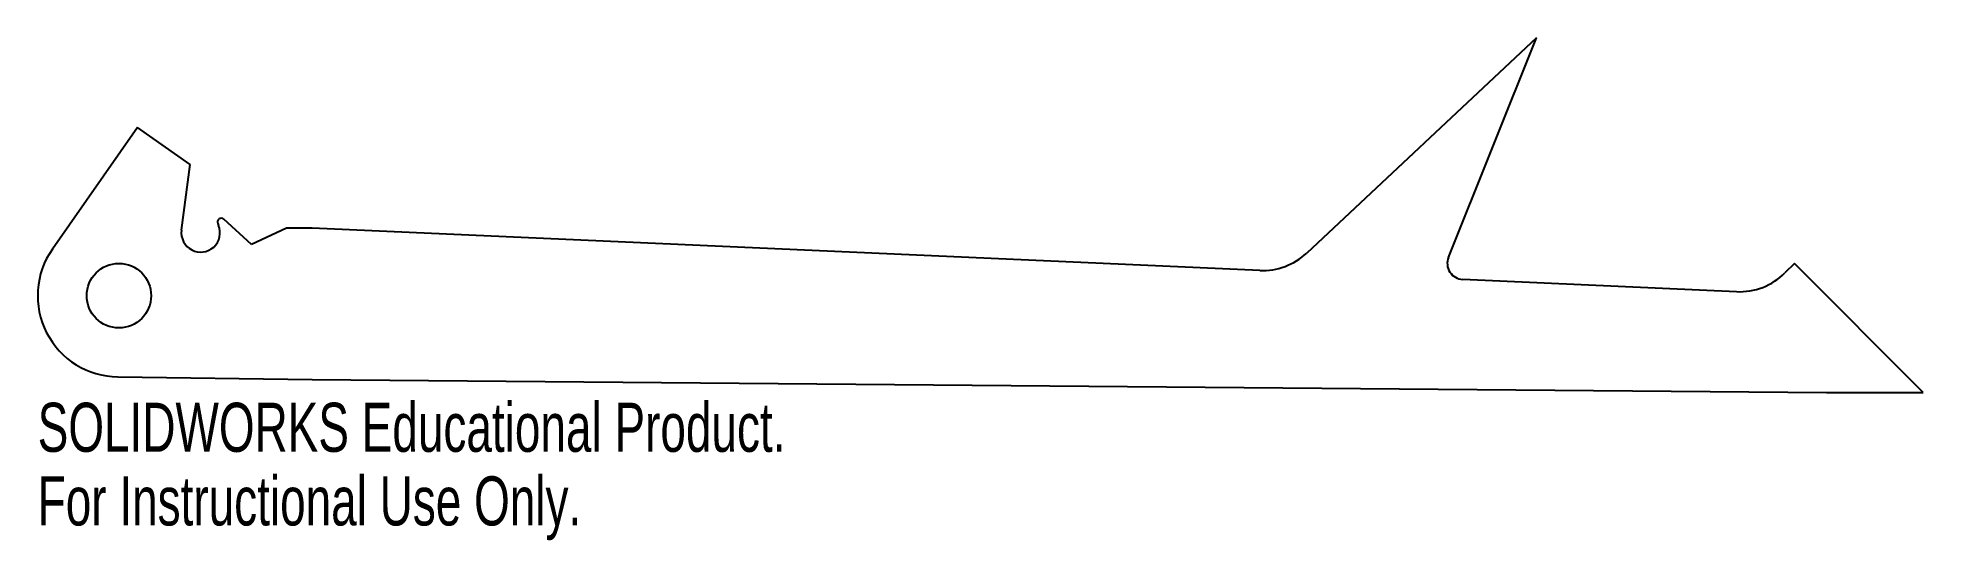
# Model space of a CAD drawing. Header units: inches. Extents: x 6.63 to 13.95, y -0.57 to 1.38.
import ezdxf

# ---------------------------------------------------------------- set-up
doc = ezdxf.new("R2010")
doc.units = ezdxf.units.IN
doc.header["$MEASUREMENT"] = 0
doc.styles.add('SLDTEXTSTYLE0', font='TXT', dxfattribs={"width": 0.7})

msp = doc.modelspace()

# ---------------------------------------------------------------- linework, layer by layer
at = {"color": 7, "linetype": 'Continuous', "lineweight": 25}
for p, q in [((12.4477, 1.375), (11.5558, 0.5401)), ((12.1056, 0.5236), (12.4477, 1.375)), ((7.0195, 1.0267), (6.6897, 0.5557)), ((7.2243, 0.8833), (7.0195, 1.0267)), ((7.1904, 0.6288), (7.2243, 0.8833)), ((7.4622, 0.573), (7.3553, 0.6712)), ((7.3312, 0.6544), (7.3341, 0.6475)), ((7.5982, 0.6364), (7.4622, 0.573)), ((7.6977, 0.6364), (7.5982, 0.6364)), ((11.3738, 0.4728), (7.6977, 0.6364)), ((13.4477, 0.5), (13.4112, 0.4635)), ((13.9477, 0), (13.4477, 0.5)), ((13.2233, 0.3905), (12.1608, 0.4378)), ((6.9435, 0.06), (7.6977, 0.05)), ((7.6977, 0.05), (13.5727, 0)), ((13.5727, 0), (13.9477, 0))]:
    msp.add_line(p, q, dxfattribs=at)
msp.add_circle((6.9477, 0.375), 0.125, dxfattribs=at)
for centre, radius, start, end in [((7.3451, 0.6601), 0.015, 47.46836, 202.42534), ((7.2648, 0.6189), 0.075, 172.42534, 22.42534), ((6.9477, 0.375), 0.315, 145, 269.23823), ((11.3849, 0.7226), 0.25, 267.45221, 313.10878), ((12.1636, 0.5003), 0.0625, 158.10878, 267.45221), ((13.2344, 0.6403), 0.25, 267.45221, 315)]:
    msp.add_arc(centre, radius, start, end, dxfattribs=at)

# ---------------------------------------------------------------- texts
at = {"color": 7, "linetype": 'Continuous', "char_height": 0.1903, "attachment_point": 1, "style": 'SLDTEXTSTYLE0'}
for s, insert in [('SOLIDWORKS Educational Product.', (6.6327, -0.0401)), ('For Instructional Use Only.', (6.6327, -0.3256))]:
    msp.add_mtext(s, dxfattribs=dict(at, insert=insert))

doc.saveas('drawing.dxf')
